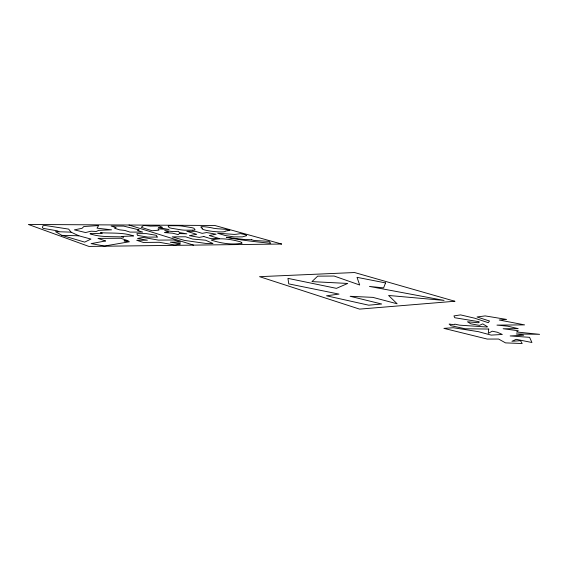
<?xml version="1.0" encoding="UTF-8"?>
<svg xmlns="http://www.w3.org/2000/svg" width="568" height="568" viewBox="0 0 568 568"><rect width="100%" height="100%" fill="white"/><g stroke="black" fill="none" stroke-linecap="round" stroke-linejoin="round"><path stroke-width="0.85" d="M78.86 235.798L61.898 235.365L55.494 231.652L71.021 232.142L78.86 235.798L90.93 239.071L84.682 242.117L61.898 235.365M128.964 225.02L193.581 245.12M58.859 231.602L57.07 230.785L43.345 228.407L42.394 227.704L42.969 225.674L45.582 225.531L68.657 229.11L71.021 232.142M488.75 329.049L488.267 333.345L492.271 331.208L497.32 332.237L502.325 334.467L491.142 335.106L478.299 331.648L453.314 327.729L443.92 328.368L487.252 339.068L498.59 339.039L505.527 342.887L522.191 343.526L520.501 340.693L511.945 341.283L516.191 339.337L531.925 342.504L529.603 337.335L510.156 335.944L523.668 335.184L516.255 333.949L539.6 334.332L516.525 331.982L518.307 330.739L503.149 328.744L518.172 328.645L507.813 326.188L496.957 325.109L524.569 324.882L499.258 320.018L506.571 319.429L485.171 315.907L477.006 316.972L489.502 321.019L488.302 322.688L474.805 318.236L460.57 314.892L453.953 315.907L454.79 317.739L479.08 321.729L479.285 322.155L478.256 322.752L467.471 321.779L470.822 323.831L479.463 325.372L482.722 323.874L487.38 326.671L487.252 327.026L459.611 325.159L454.741 324.129L454.365 324.782L449.11 324.051L451.063 325.72L465.277 328.787L488.75 329.049M229.784 230.381L225.446 231.098A11.8 1.59 6.2 0 1 212.198 231.325A11.8 1.59 6.2 0 1 202.492 228.237C195.541 224.914 212.311 227.697 213.454 228.265A11.8 1.59 6.2 0 1 216.898 228.698L225.624 229.323L229.784 230.381M246.611 235.67L242.458 236.87L233.881 236.891L225.219 235.514L217.608 233.214L234.059 234.399A16.465 2.236 6.3 0 0 235.599 234.321A16.174 2.194 6.3 0 0 236.821 234.186L240.541 233.625L245.156 234.641A12.169 1.668 6.4 0 1 246.164 235.109L246.611 235.67M385.565 282.914L383.606 287.891L369.47 286.435L444.055 300.408L388.59 295.466L397.139 303.788L372.864 297.369L350.136 296.297L381.653 304.008L368.738 305.194L326.529 295.793L338.997 294.103L288.75 283.886L287.955 278.37L336.441 288.352L347.722 283.453L311.953 281.614L317.675 276.147L334.105 276.034L359.686 285.001L357.016 277.326L385.565 282.914M98.619 225.567L97.022 228.151L111.52 229.834L98.818 230.338L96.276 231.46L91.05 231.204L85.555 232.546L74.387 229.87L82.04 228.3L83.886 226.504L98.619 225.567M241.947 243.132C232.198 245.156 220.711 243.232 211.261 240.108C219.958 237.474 230.8 239.291 239.831 241.649A16.323 2.378 6.3 0 1 241.606 242.522L241.947 243.132M179.389 233.569L178.267 234.641L172.622 233.192L164.415 232.582L168.554 231.957L164.748 230.537L172.793 231.581L178.466 231.311L179.445 232.568L186.865 233.824L179.389 233.569M143.647 225.425L141.191 227.314L152.125 230.764L158.948 230.132L157.996 228.84L168.994 229.486L158.337 227.583L162.526 227.335L159.175 225.95L150.428 226.107L143.647 225.425M138.911 229.862L137.449 230.445L142.689 232.092L129.987 232.099L124.79 230.43L119.55 229.841L114.53 228.222L116.121 227.647L111.129 226.05L123.682 226.107L138.911 229.862M180.226 243.928L174.965 245.056L159.288 242.287L143.292 242.444L136.703 240.271L147.375 240.193L137.57 238.461L143.193 237.424L158.465 240.108L173.808 239.987L180.525 242.089L170.308 242.188L180.226 243.928M203.834 236.529L199.233 237.396L189.392 235.656L196.706 234.335L186.836 231.311L195.577 231.361L202.158 233.356L206.589 232.553L216.117 234.215L209.251 235.507L219.553 238.631L210.7 238.631L203.834 236.529M105.471 240.974L91.128 243.629L104.519 246.029L129.433 241.762L124.016 240.825L128.269 240.789L120.693 238.262L98.001 238.39L105.471 240.974M454.833 301.253L359.587 309.12L259.562 276.666L354.581 272.534L454.833 301.253M212.83 243.438L206.759 243.558L184.501 240.413L172.225 236.87L185.637 236.778L192.595 239.064L205.602 240.214L212.83 243.438M281.629 244.027L88.892 246.42L28.4 224.474L214.803 225.482L281.629 244.027M123.554 237.026C112.421 236.288 100.579 237.559 89.992 233.753L102.212 233.256L100.579 232.71C111.626 233.42 122.965 232.291 133.558 235.933L121.843 236.458L123.554 237.026M157.222 237.069L147.751 237.112L137.506 235.379L136.902 233.64L146.317 233.625L156.392 235.315L157.222 237.069M192.914 230.196L185.644 230.189A5.389 0.738 5.9 0 1 180.283 229.713L172.054 228.364A5.375 0.738 5.9 0 1 168.973 227.441L168.199 226.135A5.332 0.724 5.9 0 1 170.443 225.709L177.663 225.744A5.289 0.71 5.9 0 1 182.875 226.206L190.926 227.519A5.297 0.717 6 0 1 194.036 228.421L195.044 229.735A5.346 0.731 6 0 1 192.914 230.196M251.674 239.746L243.729 239.44L226.305 237.317C240.981 240.207 255.714 241.826 270.688 243.281L269.04 241.357L254.024 240.491L251.674 239.746"/></g></svg>
